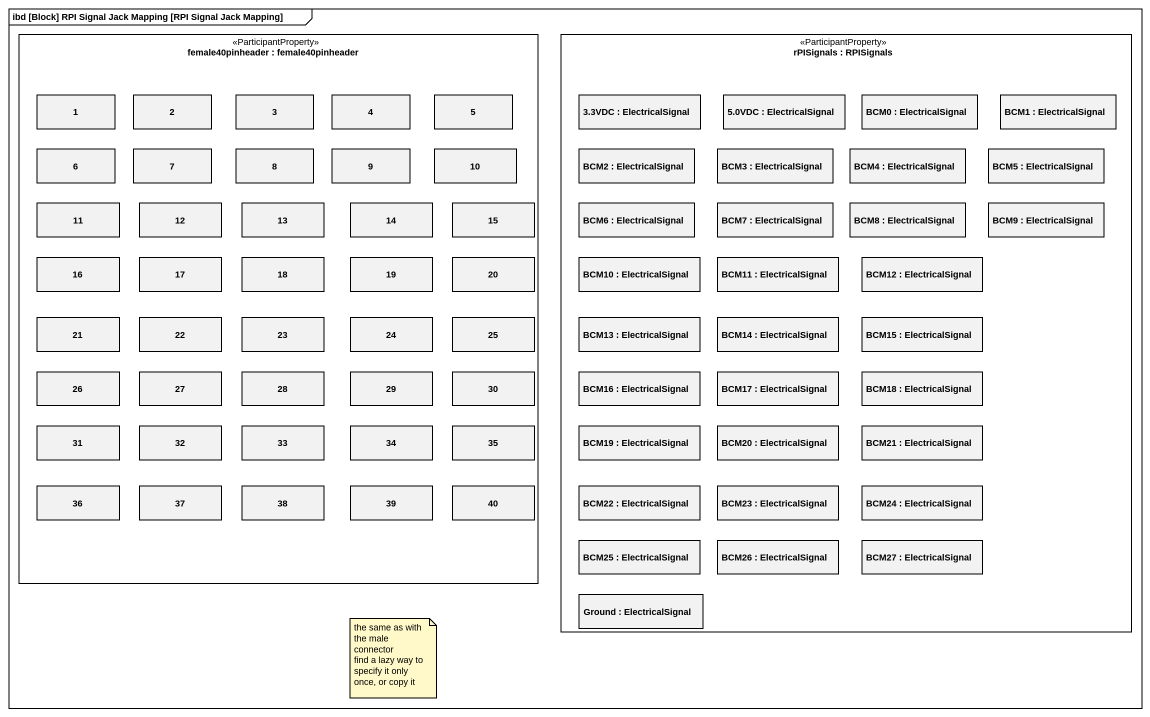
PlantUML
@startuml
mainframe ibd [Block] RPI Signal Jack Mapping [RPI Signal Jack Mapping]
rectangle "female40pinheader : female40pinheader" as female40pinheader <<ParticipantProperty>> {
  rectangle "1" as p1
  rectangle "2" as p2
  rectangle "3" as p3
  rectangle "4" as p4
  rectangle "5" as p5
  rectangle "6" as p6
  rectangle "7" as p7
  rectangle "8" as p8
  rectangle "9" as p9
  rectangle "10" as p10
  rectangle "11" as p11
  rectangle "12" as p12
  rectangle "13" as p13
  rectangle "14" as p14
  rectangle "15" as p15
  rectangle "16" as p16
  rectangle "17" as p17
  rectangle "18" as p18
  rectangle "19" as p19
  rectangle "20" as p20
  rectangle "21" as p21
  rectangle "22" as p22
  rectangle "23" as p23
  rectangle "24" as p24
  rectangle "25" as p25
  rectangle "26" as p26
  rectangle "27" as p27
  rectangle "28" as p28
  rectangle "29" as p29
  rectangle "30" as p30
  rectangle "31" as p31
  rectangle "32" as p32
  rectangle "33" as p33
  rectangle "34" as p34
  rectangle "35" as p35
  rectangle "36" as p36
  rectangle "37" as p37
  rectangle "38" as p38
  rectangle "39" as p39
  rectangle "40" as p40
}
rectangle "rPISignals : RPISignals" as rPISignals <<ParticipantProperty>> {
  rectangle "3.3VDC : ElectricalSignal" as p3_3VDC
  rectangle "5.0VDC : ElectricalSignal" as p5_0VDC
  rectangle "BCM0 : ElectricalSignal" as BCM0
  rectangle "BCM1 : ElectricalSignal" as BCM1
  rectangle "BCM2 : ElectricalSignal" as BCM2
  rectangle "BCM3 : ElectricalSignal" as BCM3
  rectangle "BCM4 : ElectricalSignal" as BCM4
  rectangle "BCM5 : ElectricalSignal" as BCM5
  rectangle "BCM6 : ElectricalSignal" as BCM6
  rectangle "BCM7 : ElectricalSignal" as BCM7
  rectangle "BCM8 : ElectricalSignal" as BCM8
  rectangle "BCM9 : ElectricalSignal" as BCM9
  rectangle "BCM10 : ElectricalSignal" as BCM10
  rectangle "BCM11 : ElectricalSignal" as BCM11
  rectangle "BCM12 : ElectricalSignal" as BCM12
  rectangle "BCM13 : ElectricalSignal" as BCM13
  rectangle "BCM14 : ElectricalSignal" as BCM14
  rectangle "BCM15 : ElectricalSignal" as BCM15
  rectangle "BCM16 : ElectricalSignal" as BCM16
  rectangle "BCM17 : ElectricalSignal" as BCM17
  rectangle "BCM18 : ElectricalSignal" as BCM18
  rectangle "BCM19 : ElectricalSignal" as BCM19
  rectangle "BCM20 : ElectricalSignal" as BCM20
  rectangle "BCM21 : ElectricalSignal" as BCM21
  rectangle "BCM22 : ElectricalSignal" as BCM22
  rectangle "BCM23 : ElectricalSignal" as BCM23
  rectangle "BCM24 : ElectricalSignal" as BCM24
  rectangle "BCM25 : ElectricalSignal" as BCM25
  rectangle "BCM26 : ElectricalSignal" as BCM26
  rectangle "BCM27 : ElectricalSignal" as BCM27
  rectangle "Ground : ElectricalSignal" as Ground
}
note as N1
  the same as with the male connector
  find a lazy way to specify it only once, or copy it
end note
@enduml
